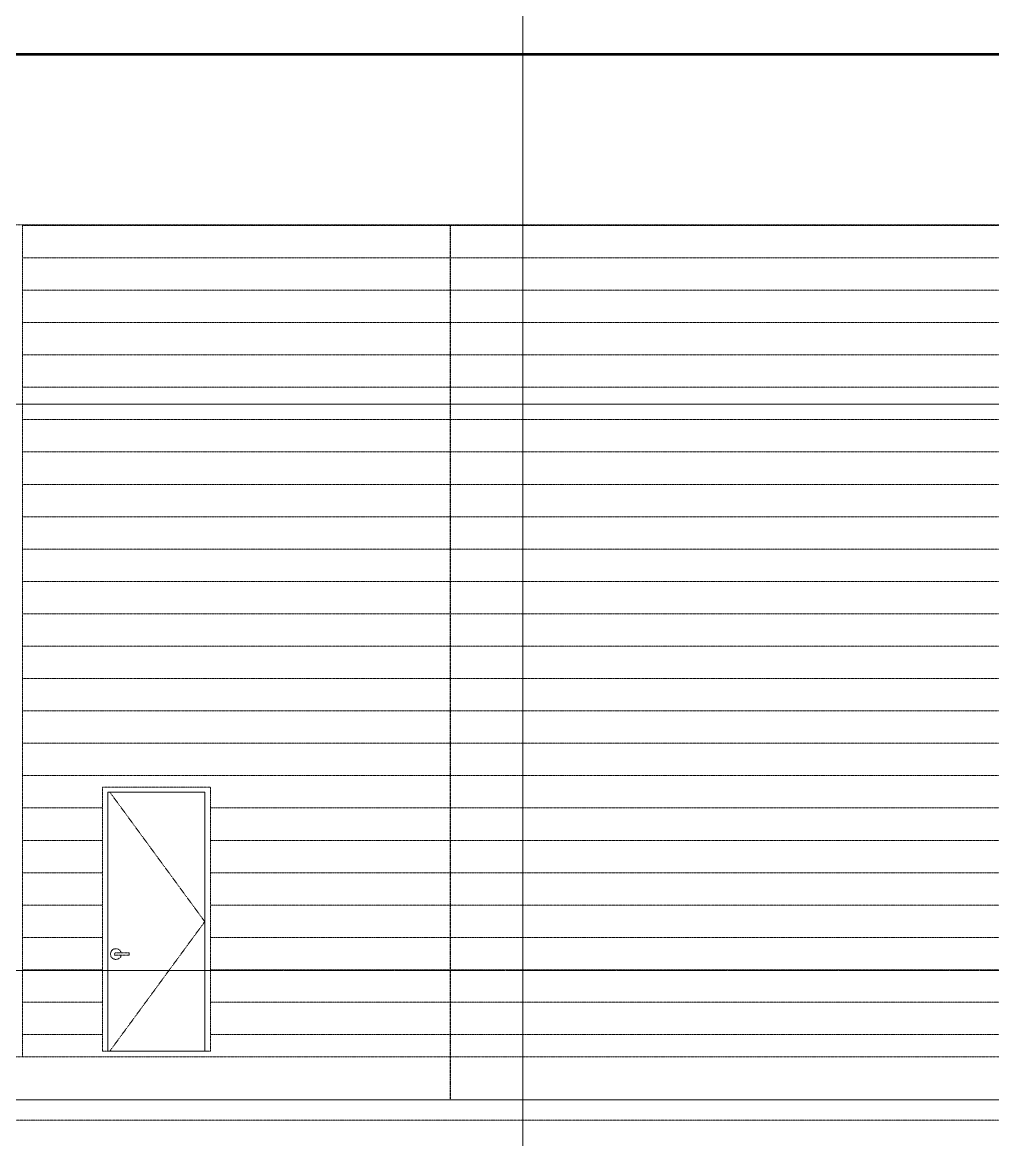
# Model space of a CAD drawing. Header units: inches. Extents: x 841 to 14369, y -4365 to -3225.
# Drawn here: x 8596.1 to 8956, y -4053.5 to -3639.2 of the extents above; entities that cross this region are included whole.
import ezdxf
from ezdxf.xclip import XClip

# ---------------------------------------------------------------- set-up
doc = ezdxf.new("R2010")
doc.units = ezdxf.units.IN
doc.header["$MEASUREMENT"] = 0
doc.header["$XCLIPFRAME"] = 0
for name, pattern in [('_PDT - Center', [0.5625, 0.375, -0.09375, 0, -0.09375]), ('Grid Line 1_2_', [0.875, 0.5, -0.125, 0.125, -0.125]), ('NBK_CenterX2', [1.083333, 0.666667, -0.125, 0.166667, -0.125]), ('NBK_Hidden', [0.125, 0.083333, -0.041667])]:
    doc.linetypes.add(name, pattern=pattern)
doc.layers.get('Defpoints').update_dxf_attribs({"color": 250, "lineweight": 0})
doc.layers.add('!Gridline', color=112, linetype='NBK_CenterX2', lineweight=5)
doc.layers.add('!Linetype_Hidden', color=210, linetype='NBK_Hidden', lineweight=9)
doc.layers.add('!Viewport', color=250, linetype='Continuous', lineweight=0, plot=False)
doc.layers.add('0 @ 1', color=7, linetype='Continuous')

# ---------------------------------------------------------------- blocks, each defined once
blk = doc.blocks.new('A$C5F5F23F4')
at = {"linetype": 'Grid Line 1_2_'}
blk.add_line((-2226, -106.16), (-2226, 458.95), dxfattribs=at)
at = {"linetype": '_PDT - Center', "lineweight": 9}
for p, q in [((397.38, 258), (-2818.05, 258)), ((-2818.05, 0), (397.38, 0))]:
    blk.add_line(p, q, dxfattribs=at)
blk = doc.blocks.new('A$C5F5EFE0E')
blk.add_line((-43, 66.5), (-2591.75, 66.5))
at = {"lineweight": 13}
for points in [[(-2411.56, 66.5), (-2411.56, -242)], [(-2411.56, 66.21), (-331.62, 66.21)], [(-2411.56, 54.22), (-331.62, 54.22)], [(-2411.56, 42.21), (-331.62, 42.21)], [(-2411.56, 30.21), (-331.62, 30.21)], [(-2411.56, 18.22), (-331.62, 18.22)], [(-2411.56, 6.22), (-331.62, 6.22)], [(-2411.56, -5.79), (-331.62, -5.79)], [(-2411.56, -17.78), (-331.62, -17.78)], [(-2411.56, -29.78), (-331.62, -29.78)], [(-2411.56, -41.79), (-331.62, -41.79)], [(-2411.56, -53.79), (-331.62, -53.79)], [(-2411.56, -65.78), (-331.62, -65.78)], [(-2411.56, -77.79), (-331.62, -77.79)], [(-2411.56, -89.79), (-331.62, -89.79)], [(-2411.56, -101.78), (-331.62, -101.78)], [(-2411.56, -113.78), (-331.62, -113.78)], [(-2411.56, -125.78), (-1521.92, -125.78)], [(-2411.56, -137.78), (-1521.92, -137.78)], [(-2380, -239.92), (-2344, -239.92), (-2344, -143.92), (-2380, -143.92), (-2380, -239.92), (-2380, -143.92), (-2344, -143.92), (-2344, -239.92), (-2380, -239.92), (-2381.92, -239.92), (-2381.92, -142), (-2341.92, -142), (-2341.92, -239.92), (-2344, -239.92), (-2344, -143.92), (-2380, -143.92)], [(-2379.2, -143.92), (-2344, -191.92), (-2379.2, -239.92)], [(-2411.56, -149.78), (-2382, -149.78)], [(-2342, -149.78), (-1578, -149.78)], [(-2411.56, -161.78), (-2382, -161.78)], [(-2342, -161.78), (-1578, -161.78)], [(-2411.56, -173.78), (-2382, -173.78)], [(-2342, -173.78), (-1578, -173.78)], [(-2411.56, -185.78), (-2382, -185.78)], [(-2342, -185.78), (-1578, -185.78)], [(-2411.56, -197.78), (-2382, -197.78)], [(-2342, -197.78), (-1578, -197.78)], [(-2375.04, -203.44), (-2375.2, -202.96), (-2375.52, -202.48), (-2376, -202.16), (-2376.48, -202), (-2376.96, -202), (-2377.44, -202), (-2377.92, -202.16), (-2378.4, -202.48), (-2378.72, -202.96), (-2378.88, -203.44), (-2379.04, -203.92), (-2378.88, -204.56), (-2378.72, -205.04), (-2378.4, -205.36), (-2377.92, -205.68), (-2377.44, -205.84), (-2376.96, -206), (-2376.48, -205.84), (-2376, -205.68), (-2375.52, -205.36), (-2375.2, -205.04), (-2375.04, -204.56)], [(-2372, -203.6), (-2372, -203.76), (-2372, -203.6), (-2372, -203.44), (-2376.96, -203.44), (-2377.12, -203.44), (-2377.28, -203.6), (-2377.44, -203.76), (-2377.44, -203.92), (-2377.44, -204.08), (-2377.44, -204.24), (-2377.28, -204.4), (-2377.12, -204.4), (-2376.96, -204.4), (-2372, -204.4), (-2372, -204.24), (-2372, -204.4)], [(-2377.44, -203.76), (-2377.44, -203.76)], [(-2377.28, -203.6), (-2377.28, -203.6)], [(-2377.28, -204.4), (-2377.28, -204.4)], [(-2372, -203.44), (-2372, -203.44)], [(-2372, -203.6), (-2372, -203.6)], [(-2372, -203.76), (-2372, -203.76)], [(-2372, -203.76), (-2372, -203.76)], [(-2372, -203.76), (-2372, -203.92)], [(-2372, -204.4), (-2372, -204.4)], [(-2372, -204.4), (-2372, -204.4)], [(-2372, -204.4), (-2372, -204.4)], [(-2411.56, -209.78), (-2382, -209.78)], [(-2342, -209.78), (-1578, -209.78)], [(-2411.56, -221.78), (-2382, -221.78)], [(-2342, -221.78), (-1578, -221.78)], [(-2411.56, -233.78), (-2382, -233.78)], [(-2342, -233.78), (-1578, -233.78)]]:
    blk.add_lwpolyline(points, dxfattribs=at)
at = {"lineweight": 30}
blk.add_lwpolyline([(-2253.04, 66.5), (-2253.04, -258.17)], dxfattribs=at)
at = {"lineweight": 13}
blk.add_lwpolyline([(-2372, -203.92), (-2372, -204.08), (-2372, -204.24), (-2372, -204.08)], close=True, dxfattribs=at)
for points in [[(-2591.75, -258), (-43, -258), (-43, -242), (-2591.75, -242)], [(-2591.75, -265.5), (8.5, -265.5), (8.5, -258), (-2591.75, -258)]]:
    blk.add_lwpolyline(points, close=True)
blk = doc.blocks.new('A$C5F5F243C')
at = {"layer": '!Linetype_Hidden'}
blk.add_blockref('A$C5F5EFE0E', (0, 0), dxfattribs=at)
blk = doc.blocks.new('GRID_ELEV SOUTH_S')
at = {"layer": '!Gridline'}
for p, q in [((342.03, -2067.31), (342.03, 130.35)), ((-679.04, -401.03), (2852.28, -401.03)), ((-679.04, -611.03), (2852.28, -611.03)), ((-679.04, -659.03), (2852.28, -659.03))]:
    blk.add_line(p, q, dxfattribs=at)

msp = doc.modelspace()

# ---------------------------------------------------------------- linework, layer by layer
at = {"layer": 'Defpoints', "color": 2, "const_width": 1}
msp.add_lwpolyline([(5267.32, -3651.07), (11124.33, -3651.07), (11124.33, -4190.12), (5267.32, -4190.12)], close=True, dxfattribs=at)

# ---------------------------------------------------------------- block references
at = {"layer": '!Viewport', "color": 1}
msp.add_blockref('A$C5F5F23F4', (11007.76, -4038.72), dxfattribs=at)
at = {"color": 1}
msp.add_blockref('A$C5F5F243C', (11007.76, -3780.72), dxfattribs=at)
at = {"layer": '0 @ 1'}
ref = msp.add_blockref('GRID_ELEV SOUTH_S', (8439.73, -3379.69), dxfattribs=at)
XClip(ref).set_block_clipping_path([(-7679.6900497164, -810.429584289), (5606.9554738692, 506.5953677402)])

doc.saveas('drawing.dxf')
